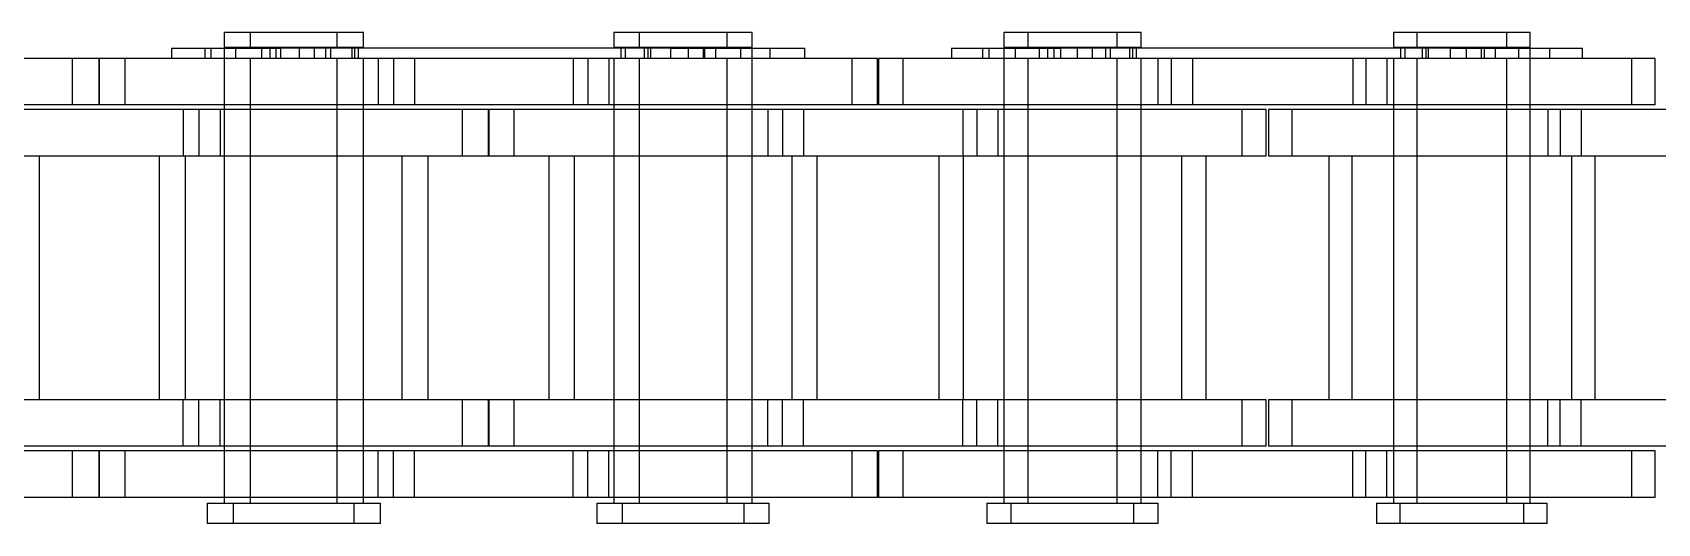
# Model space of a CAD drawing. Header units: metres. Extents: x 0 to 21025, y 0 to 14850.
# Drawn here: x 2274.8 to 2327.8, y 9293.4 to 9309.4 of the extents above; entities that cross this region are included whole.
import ezdxf

# ---------------------------------------------------------------- set-up
doc = ezdxf.new("R2010")
doc.units = ezdxf.units.M
doc.header["$LTSCALE"] = 25
doc.linetypes.add('HIDDEN2', pattern=[4.7625, 3.175, -1.5875])
doc.layers.add('ST1', color=7, linetype='HIDDEN2')

msp = doc.modelspace()

# ---------------------------------------------------------------- linework, layer by layer
at = {"layer": 'ST1'}
for p, q in [((2284.776, 9309.384), (2281.086, 9309.384)), ((2281.086, 9309.384), (2281.086, 9308.91)), ((2281.935, 9309.384), (2281.935, 9308.91)), ((2285.625, 9309.384), (2284.776, 9309.384)), ((2284.776, 9308.91), (2284.776, 9309.384)), ((2285.625, 9308.91), (2285.625, 9309.384)), ((2297.476, 9309.384), (2293.786, 9309.384)), ((2293.786, 9309.384), (2293.786, 9308.91)), ((2294.605, 9309.384), (2294.605, 9308.91)), ((2298.295, 9309.384), (2297.476, 9309.384)), ((2297.476, 9308.91), (2297.476, 9309.384)), ((2298.295, 9308.91), (2298.295, 9309.384)), ((2310.176, 9309.384), (2306.486, 9309.384)), ((2306.486, 9309.384), (2306.486, 9308.91)), ((2307.275, 9309.384), (2307.275, 9308.91)), ((2310.965, 9309.384), (2310.176, 9309.384)), ((2310.176, 9308.91), (2310.176, 9309.384)), ((2310.965, 9308.91), (2310.965, 9309.384)), ((2322.876, 9309.384), (2319.186, 9309.384)), ((2319.186, 9309.384), (2319.186, 9308.91)), ((2319.945, 9309.384), (2319.945, 9308.91)), ((2323.635, 9309.384), (2322.876, 9309.384)), ((2322.876, 9308.91), (2322.876, 9309.384)), ((2323.635, 9308.91), (2323.635, 9309.384)), ((2279.379, 9308.873), (2282.931, 9308.873)), ((2279.379, 9308.873), (2279.379, 9308.541)), ((2280.456, 9308.873), (2280.456, 9308.541)), ((2280.658, 9308.873), (2280.658, 9308.541)), ((2281.086, 9308.91), (2284.776, 9308.91)), ((2281.086, 9308.873), (2281.086, 9307.021)), ((2281.455, 9308.91), (2281.455, 9308.541)), ((2282.304, 9308.91), (2282.304, 9308.541)), ((2282.574, 9308.873), (2282.574, 9308.541)), ((2282.777, 9308.873), (2282.777, 9308.541)), ((2282.931, 9308.873), (2282.931, 9308.541)), ((2295.631, 9308.873), (2282.931, 9308.873)), ((2283.536, 9308.873), (2283.536, 9308.541)), ((2284.024, 9308.873), (2284.024, 9308.541)), ((2284.407, 9308.541), (2284.407, 9308.91)), ((2284.55, 9308.873), (2284.55, 9308.541)), ((2284.776, 9308.91), (2285.621, 9308.91)), ((2285.256, 9308.541), (2285.256, 9308.91)), ((2285.335, 9308.873), (2285.335, 9308.541)), ((2285.456, 9308.873), (2285.456, 9308.541)), ((2285.621, 9308.91), (2285.625, 9308.91)), ((2293.786, 9308.91), (2297.476, 9308.91)), ((2294.012, 9308.873), (2294.012, 9308.541)), ((2294.155, 9308.91), (2294.155, 9308.541)), ((2294.774, 9308.873), (2294.774, 9308.541)), ((2294.896, 9308.873), (2294.896, 9308.541)), ((2294.974, 9308.91), (2294.974, 9308.541)), ((2295.631, 9308.873), (2295.631, 9308.541)), ((2295.631, 9308.873), (2298.861, 9308.873)), ((2296.206, 9308.873), (2296.206, 9308.541)), ((2296.694, 9308.873), (2296.694, 9308.541)), ((2296.738, 9308.873), (2296.738, 9308.541)), ((2297.107, 9308.541), (2297.107, 9308.91)), ((2297.476, 9308.91), (2298.291, 9308.91)), ((2297.926, 9308.541), (2297.926, 9308.91)), ((2298.291, 9308.91), (2298.295, 9308.91)), ((2298.295, 9307.021), (2298.295, 9308.873)), ((2298.861, 9308.873), (2298.861, 9308.541)), ((2298.861, 9308.873), (2300.002, 9308.873)), ((2300.002, 9308.541), (2300.002, 9308.873)), ((2304.779, 9308.873), (2308.331, 9308.873)), ((2304.779, 9308.873), (2304.779, 9308.541)), ((2305.796, 9308.873), (2305.796, 9308.541)), ((2305.998, 9308.873), (2305.998, 9308.541)), ((2306.486, 9308.91), (2310.176, 9308.91)), ((2306.486, 9308.873), (2306.486, 9307.021)), ((2306.855, 9308.91), (2306.855, 9308.541)), ((2307.644, 9308.91), (2307.644, 9308.541)), ((2307.914, 9308.873), (2307.914, 9308.541)), ((2308.117, 9308.873), (2308.117, 9308.541)), ((2308.331, 9308.873), (2308.331, 9308.541)), ((2321.031, 9308.873), (2308.331, 9308.873)), ((2308.876, 9308.873), (2308.876, 9308.541)), ((2309.364, 9308.873), (2309.364, 9308.541)), ((2309.807, 9308.541), (2309.807, 9308.91)), ((2309.95, 9308.873), (2309.95, 9308.541)), ((2310.176, 9308.91), (2310.961, 9308.91)), ((2310.596, 9308.541), (2310.596, 9308.91)), ((2310.675, 9308.873), (2310.675, 9308.541)), ((2310.796, 9308.873), (2310.796, 9308.541)), ((2310.961, 9308.91), (2310.965, 9308.91)), ((2319.186, 9308.91), (2322.876, 9308.91)), ((2319.412, 9308.873), (2319.412, 9308.541)), ((2319.555, 9308.91), (2319.555, 9308.541)), ((2320.114, 9308.873), (2320.114, 9308.541)), ((2320.236, 9308.873), (2320.236, 9308.541)), ((2320.314, 9308.91), (2320.314, 9308.541)), ((2321.031, 9308.873), (2321.031, 9308.541)), ((2321.031, 9308.873), (2324.261, 9308.873)), ((2321.546, 9308.873), (2321.546, 9308.541)), ((2322.034, 9308.873), (2322.034, 9308.541)), ((2322.138, 9308.873), (2322.138, 9308.541)), ((2322.507, 9308.541), (2322.507, 9308.91)), ((2322.876, 9308.91), (2323.631, 9308.91)), ((2323.266, 9308.541), (2323.266, 9308.91)), ((2323.631, 9308.91), (2323.635, 9308.91)), ((2323.635, 9307.021), (2323.635, 9308.873)), ((2324.261, 9308.873), (2324.261, 9308.541)), ((2324.261, 9308.873), (2325.342, 9308.873)), ((2325.342, 9308.541), (2325.342, 9308.873)), ((2276.151, 9308.541), (2267.056, 9308.541)), ((2277.011, 9308.541), (2276.151, 9308.541)), ((2276.151, 9307.021), (2276.151, 9308.541)), ((2286.106, 9308.541), (2277.011, 9308.541)), ((2277.011, 9308.541), (2277.011, 9307.021)), ((2277.03, 9307.021), (2277.03, 9308.541)), ((2277.86, 9308.541), (2277.86, 9307.021)), ((2281.086, 9308.541), (2281.086, 9294.042)), ((2281.935, 9308.541), (2281.935, 9307.021)), ((2281.935, 9308.541), (2281.935, 9294.042)), ((2284.776, 9307.021), (2284.776, 9308.541)), ((2284.776, 9294.042), (2284.776, 9308.541)), ((2285.625, 9307.021), (2285.625, 9308.541)), ((2285.625, 9294.042), (2285.625, 9308.541)), ((2286.106, 9308.541), (2286.106, 9307.021)), ((2292.456, 9308.541), (2286.106, 9308.541)), ((2286.605, 9308.541), (2286.605, 9307.021)), ((2287.291, 9308.541), (2287.291, 9307.021)), ((2292.456, 9308.541), (2292.456, 9307.021)), ((2301.551, 9308.541), (2292.456, 9308.541)), ((2292.94, 9308.541), (2292.94, 9307.021)), ((2293.626, 9308.541), (2293.626, 9307.021)), ((2293.786, 9308.541), (2293.786, 9307.021)), ((2293.786, 9308.541), (2293.786, 9294.042)), ((2294.605, 9308.541), (2294.605, 9307.021)), ((2294.605, 9308.541), (2294.605, 9294.042)), ((2297.476, 9307.021), (2297.476, 9308.541)), ((2297.476, 9294.042), (2297.476, 9308.541)), ((2298.295, 9294.042), (2298.295, 9308.541)), ((2302.37, 9308.541), (2301.551, 9308.541)), ((2301.551, 9307.021), (2301.551, 9308.541)), ((2302.37, 9307.021), (2302.37, 9308.541)), ((2311.506, 9308.541), (2302.411, 9308.541)), ((2302.411, 9308.541), (2302.411, 9307.021)), ((2303.2, 9308.541), (2303.2, 9307.021)), ((2306.486, 9308.541), (2306.486, 9294.042)), ((2307.275, 9308.541), (2307.275, 9307.021)), ((2307.275, 9308.541), (2307.275, 9294.042)), ((2310.176, 9307.021), (2310.176, 9308.541)), ((2310.176, 9294.042), (2310.176, 9308.541)), ((2310.965, 9307.021), (2310.965, 9308.541)), ((2310.965, 9294.042), (2310.965, 9308.541)), ((2311.506, 9308.541), (2311.506, 9307.021)), ((2317.856, 9308.541), (2311.506, 9308.541)), ((2311.945, 9308.541), (2311.945, 9307.021)), ((2312.631, 9308.541), (2312.631, 9307.021)), ((2317.856, 9308.541), (2317.856, 9307.021)), ((2326.951, 9308.541), (2317.856, 9308.541)), ((2318.28, 9308.541), (2318.28, 9307.021)), ((2318.966, 9308.541), (2318.966, 9307.021)), ((2319.186, 9308.541), (2319.186, 9307.021)), ((2319.186, 9308.541), (2319.186, 9294.042)), ((2319.945, 9308.541), (2319.945, 9307.021)), ((2319.945, 9308.541), (2319.945, 9294.042)), ((2322.876, 9307.021), (2322.876, 9308.541)), ((2322.876, 9294.042), (2322.876, 9308.541)), ((2323.635, 9294.042), (2323.635, 9308.541)), ((2327.71, 9308.541), (2326.951, 9308.541)), ((2326.951, 9307.021), (2326.951, 9308.541)), ((2327.71, 9307.021), (2327.71, 9308.541)), ((2276.151, 9307.021), (2267.056, 9307.021)), ((2279.756, 9306.869), (2273.406, 9306.869)), ((2277.011, 9307.021), (2276.151, 9307.021)), ((2286.106, 9307.021), (2277.011, 9307.021)), ((2279.756, 9306.869), (2279.756, 9305.349)), ((2288.851, 9306.869), (2279.756, 9306.869)), ((2280.27, 9306.869), (2280.27, 9305.349)), ((2280.956, 9306.869), (2280.956, 9305.349)), ((2281.086, 9306.869), (2281.086, 9305.349)), ((2281.935, 9306.869), (2281.935, 9305.349)), ((2284.776, 9305.349), (2284.776, 9306.869)), ((2285.625, 9305.349), (2285.625, 9306.869)), ((2292.456, 9307.021), (2286.106, 9307.021)), ((2289.7, 9306.869), (2288.851, 9306.869)), ((2288.851, 9305.349), (2288.851, 9306.869)), ((2289.7, 9305.349), (2289.7, 9306.869)), ((2298.806, 9306.869), (2289.711, 9306.869)), ((2289.711, 9306.869), (2289.711, 9305.349)), ((2290.53, 9306.869), (2290.53, 9305.349)), ((2301.551, 9307.021), (2292.456, 9307.021)), ((2293.786, 9306.869), (2293.786, 9305.349)), ((2294.605, 9306.869), (2294.605, 9305.349)), ((2297.476, 9305.349), (2297.476, 9306.869)), ((2298.295, 9305.349), (2298.295, 9306.869)), ((2298.806, 9306.869), (2298.806, 9305.349)), ((2305.156, 9306.869), (2298.806, 9306.869)), ((2299.275, 9306.869), (2299.275, 9305.349)), ((2299.961, 9306.869), (2299.961, 9305.349)), ((2302.37, 9307.021), (2301.551, 9307.021)), ((2311.506, 9307.021), (2302.411, 9307.021)), ((2305.156, 9306.869), (2305.156, 9305.349)), ((2314.251, 9306.869), (2305.156, 9306.869)), ((2305.61, 9306.869), (2305.61, 9305.349)), ((2306.296, 9306.869), (2306.296, 9305.349)), ((2306.486, 9306.869), (2306.486, 9305.349)), ((2307.275, 9306.869), (2307.275, 9305.349)), ((2310.176, 9305.349), (2310.176, 9306.869)), ((2310.965, 9305.349), (2310.965, 9306.869)), ((2317.856, 9307.021), (2311.506, 9307.021)), ((2315.04, 9306.869), (2314.251, 9306.869)), ((2314.251, 9305.349), (2314.251, 9306.869)), ((2315.04, 9305.349), (2315.04, 9306.869)), ((2324.206, 9306.869), (2315.111, 9306.869)), ((2315.111, 9306.869), (2315.111, 9305.349)), ((2315.87, 9306.869), (2315.87, 9305.349)), ((2326.951, 9307.021), (2317.856, 9307.021)), ((2319.186, 9306.869), (2319.186, 9305.349)), ((2319.945, 9306.869), (2319.945, 9305.349)), ((2322.876, 9305.349), (2322.876, 9306.869)), ((2323.635, 9305.349), (2323.635, 9306.869)), ((2324.206, 9306.869), (2324.206, 9305.349)), ((2330.556, 9306.869), (2324.206, 9306.869)), ((2324.615, 9306.869), (2324.615, 9305.349)), ((2325.301, 9306.869), (2325.301, 9305.349)), ((2327.71, 9307.021), (2326.951, 9307.021)), ((2279.756, 9305.349), (2273.406, 9305.349)), ((2275.07, 9297.419), (2275.07, 9305.349)), ((2278.971, 9305.349), (2278.971, 9297.419)), ((2288.851, 9305.349), (2279.756, 9305.349)), ((2279.82, 9305.349), (2279.82, 9297.419)), ((2281.086, 9305.349), (2281.086, 9297.419)), ((2281.935, 9305.349), (2281.935, 9297.419)), ((2284.776, 9297.419), (2284.776, 9305.349)), ((2285.625, 9297.419), (2285.625, 9305.349)), ((2286.891, 9297.419), (2286.891, 9305.349)), ((2287.74, 9297.419), (2287.74, 9305.349)), ((2289.7, 9305.349), (2288.851, 9305.349)), ((2298.806, 9305.349), (2289.711, 9305.349)), ((2291.671, 9305.349), (2291.671, 9297.419)), ((2292.49, 9305.349), (2292.49, 9297.419)), ((2293.786, 9305.349), (2293.786, 9297.419)), ((2294.605, 9305.349), (2294.605, 9297.419)), ((2297.476, 9297.419), (2297.476, 9305.349)), ((2298.295, 9297.419), (2298.295, 9305.349)), ((2305.156, 9305.349), (2298.806, 9305.349)), ((2299.591, 9297.419), (2299.591, 9305.349)), ((2300.41, 9297.419), (2300.41, 9305.349)), ((2304.371, 9305.349), (2304.371, 9297.419)), ((2314.251, 9305.349), (2305.156, 9305.349)), ((2305.16, 9305.349), (2305.16, 9297.419)), ((2306.486, 9305.349), (2306.486, 9297.419)), ((2307.275, 9305.349), (2307.275, 9297.419)), ((2310.176, 9297.419), (2310.176, 9305.349)), ((2310.965, 9297.419), (2310.965, 9305.349)), ((2312.291, 9297.419), (2312.291, 9305.349)), ((2313.08, 9297.419), (2313.08, 9305.349)), ((2315.04, 9305.349), (2314.251, 9305.349)), ((2324.206, 9305.349), (2315.111, 9305.349)), ((2317.071, 9305.349), (2317.071, 9297.419)), ((2317.83, 9305.349), (2317.83, 9297.419)), ((2319.186, 9305.349), (2319.186, 9297.419)), ((2319.945, 9305.349), (2319.945, 9297.419)), ((2322.876, 9297.419), (2322.876, 9305.349)), ((2323.635, 9297.419), (2323.635, 9305.349)), ((2330.556, 9305.349), (2324.206, 9305.349)), ((2324.991, 9297.419), (2324.991, 9305.349)), ((2325.75, 9297.419), (2325.75, 9305.349)), ((2279.756, 9297.419), (2273.406, 9297.419)), ((2279.756, 9295.899), (2279.756, 9297.419)), ((2288.851, 9297.419), (2279.756, 9297.419)), ((2280.27, 9295.899), (2280.27, 9297.419)), ((2280.956, 9295.899), (2280.956, 9297.419)), ((2281.086, 9297.419), (2281.086, 9295.899)), ((2281.935, 9297.419), (2281.935, 9295.899)), ((2284.776, 9295.899), (2284.776, 9297.419)), ((2285.625, 9295.899), (2285.625, 9297.419)), ((2289.7, 9297.419), (2288.851, 9297.419)), ((2288.851, 9295.899), (2288.851, 9297.419)), ((2289.7, 9295.899), (2289.7, 9297.419)), ((2298.806, 9297.419), (2289.711, 9297.419)), ((2289.711, 9297.419), (2289.711, 9295.899)), ((2290.53, 9297.419), (2290.53, 9295.899)), ((2293.786, 9297.419), (2293.786, 9295.899)), ((2294.605, 9297.419), (2294.605, 9295.899)), ((2297.476, 9295.899), (2297.476, 9297.419)), ((2298.295, 9295.899), (2298.295, 9297.419)), ((2298.806, 9295.899), (2298.806, 9297.419)), ((2305.156, 9297.419), (2298.806, 9297.419)), ((2299.275, 9295.899), (2299.275, 9297.419)), ((2299.961, 9295.899), (2299.961, 9297.419)), ((2305.156, 9295.899), (2305.156, 9297.419)), ((2314.251, 9297.419), (2305.156, 9297.419)), ((2305.61, 9295.899), (2305.61, 9297.419)), ((2306.296, 9295.899), (2306.296, 9297.419)), ((2306.486, 9297.419), (2306.486, 9295.899)), ((2307.275, 9297.419), (2307.275, 9295.899)), ((2310.176, 9295.899), (2310.176, 9297.419)), ((2310.965, 9295.899), (2310.965, 9297.419)), ((2315.04, 9297.419), (2314.251, 9297.419)), ((2314.251, 9295.899), (2314.251, 9297.419)), ((2315.04, 9295.899), (2315.04, 9297.419)), ((2324.206, 9297.419), (2315.111, 9297.419)), ((2315.111, 9297.419), (2315.111, 9295.899)), ((2315.87, 9297.419), (2315.87, 9295.899)), ((2319.186, 9297.419), (2319.186, 9295.899)), ((2319.945, 9297.419), (2319.945, 9295.899)), ((2322.876, 9295.899), (2322.876, 9297.419)), ((2323.635, 9295.899), (2323.635, 9297.419)), ((2324.206, 9295.899), (2324.206, 9297.419)), ((2330.556, 9297.419), (2324.206, 9297.419)), ((2324.615, 9295.899), (2324.615, 9297.419)), ((2325.301, 9295.899), (2325.301, 9297.419)), ((2276.151, 9295.747), (2267.056, 9295.747)), ((2279.756, 9295.899), (2273.406, 9295.899)), ((2277.011, 9295.747), (2276.151, 9295.747)), ((2276.151, 9294.227), (2276.151, 9295.747)), ((2286.106, 9295.747), (2277.011, 9295.747)), ((2277.011, 9295.747), (2277.011, 9294.227)), ((2277.03, 9294.227), (2277.03, 9295.747)), ((2277.86, 9295.747), (2277.86, 9294.227)), ((2288.851, 9295.899), (2279.756, 9295.899)), ((2281.086, 9295.747), (2281.086, 9294.227)), ((2281.935, 9295.747), (2281.935, 9294.227)), ((2284.776, 9294.227), (2284.776, 9295.747)), ((2285.625, 9294.227), (2285.625, 9295.747)), ((2286.106, 9294.227), (2286.106, 9295.747)), ((2292.456, 9295.747), (2286.106, 9295.747)), ((2286.605, 9294.227), (2286.605, 9295.747)), ((2287.291, 9294.227), (2287.291, 9295.747)), ((2289.7, 9295.899), (2288.851, 9295.899)), ((2298.806, 9295.899), (2289.711, 9295.899)), ((2292.456, 9294.227), (2292.456, 9295.747)), ((2301.551, 9295.747), (2292.456, 9295.747)), ((2292.94, 9294.227), (2292.94, 9295.747)), ((2293.626, 9294.227), (2293.626, 9295.747)), ((2293.786, 9295.747), (2293.786, 9294.227)), ((2294.605, 9295.747), (2294.605, 9294.227)), ((2297.476, 9294.227), (2297.476, 9295.747)), ((2298.295, 9294.227), (2298.295, 9295.747)), ((2305.156, 9295.899), (2298.806, 9295.899)), ((2302.37, 9295.747), (2301.551, 9295.747)), ((2301.551, 9294.227), (2301.551, 9295.747)), ((2302.37, 9294.227), (2302.37, 9295.747)), ((2311.506, 9295.747), (2302.411, 9295.747)), ((2302.411, 9295.747), (2302.411, 9294.227)), ((2303.2, 9295.747), (2303.2, 9294.227)), ((2314.251, 9295.899), (2305.156, 9295.899)), ((2306.486, 9295.747), (2306.486, 9294.227)), ((2307.275, 9295.747), (2307.275, 9294.227)), ((2310.176, 9294.227), (2310.176, 9295.747)), ((2310.965, 9294.227), (2310.965, 9295.747)), ((2311.506, 9294.227), (2311.506, 9295.747)), ((2317.856, 9295.747), (2311.506, 9295.747)), ((2311.945, 9294.227), (2311.945, 9295.747)), ((2312.631, 9294.227), (2312.631, 9295.747)), ((2315.04, 9295.899), (2314.251, 9295.899)), ((2324.206, 9295.899), (2315.111, 9295.899)), ((2317.856, 9294.227), (2317.856, 9295.747)), ((2326.951, 9295.747), (2317.856, 9295.747)), ((2318.28, 9294.227), (2318.28, 9295.747)), ((2318.966, 9294.227), (2318.966, 9295.747)), ((2319.186, 9295.747), (2319.186, 9294.227)), ((2319.945, 9295.747), (2319.945, 9294.227)), ((2322.876, 9294.227), (2322.876, 9295.747)), ((2323.635, 9294.227), (2323.635, 9295.747)), ((2330.556, 9295.899), (2324.206, 9295.899)), ((2327.71, 9295.747), (2326.951, 9295.747)), ((2326.951, 9294.227), (2326.951, 9295.747)), ((2327.71, 9294.227), (2327.71, 9295.747)), ((2276.151, 9294.227), (2267.056, 9294.227)), ((2277.011, 9294.227), (2276.151, 9294.227)), ((2286.106, 9294.227), (2277.011, 9294.227)), ((2280.532, 9294.042), (2285.329, 9294.042)), ((2280.532, 9294.042), (2280.532, 9293.384)), ((2281.382, 9294.042), (2281.382, 9293.384)), ((2285.329, 9294.042), (2286.179, 9294.042)), ((2285.329, 9293.384), (2285.329, 9294.042)), ((2292.456, 9294.227), (2286.106, 9294.227)), ((2286.179, 9293.384), (2286.179, 9294.042)), ((2301.551, 9294.227), (2292.456, 9294.227)), ((2293.232, 9294.042), (2298.029, 9294.042)), ((2293.232, 9294.042), (2293.232, 9293.384)), ((2294.052, 9294.042), (2294.052, 9293.384)), ((2298.029, 9294.042), (2298.849, 9294.042)), ((2298.029, 9293.384), (2298.029, 9294.042)), ((2298.849, 9293.384), (2298.849, 9294.042)), ((2302.37, 9294.227), (2301.551, 9294.227)), ((2311.506, 9294.227), (2302.411, 9294.227)), ((2305.932, 9294.042), (2310.729, 9294.042)), ((2305.932, 9294.042), (2305.932, 9293.384)), ((2306.722, 9294.042), (2306.722, 9293.384)), ((2310.729, 9294.042), (2311.519, 9294.042)), ((2310.729, 9293.384), (2310.729, 9294.042)), ((2317.856, 9294.227), (2311.506, 9294.227)), ((2311.519, 9293.384), (2311.519, 9294.042)), ((2326.951, 9294.227), (2317.856, 9294.227)), ((2318.632, 9294.042), (2323.429, 9294.042)), ((2318.632, 9294.042), (2318.632, 9293.384)), ((2319.392, 9294.042), (2319.392, 9293.384)), ((2323.429, 9294.042), (2324.189, 9294.042)), ((2323.429, 9293.384), (2323.429, 9294.042)), ((2324.189, 9293.384), (2324.189, 9294.042)), ((2327.71, 9294.227), (2326.951, 9294.227)), ((2285.329, 9293.384), (2280.532, 9293.384)), ((2286.179, 9293.384), (2285.329, 9293.384)), ((2298.029, 9293.384), (2293.232, 9293.384)), ((2298.849, 9293.384), (2298.029, 9293.384)), ((2310.729, 9293.384), (2305.932, 9293.384)), ((2311.519, 9293.384), (2310.729, 9293.384)), ((2323.429, 9293.384), (2318.632, 9293.384)), ((2324.189, 9293.384), (2323.429, 9293.384))]:
    msp.add_line(p, q, dxfattribs=at)

doc.saveas('drawing.dxf')
